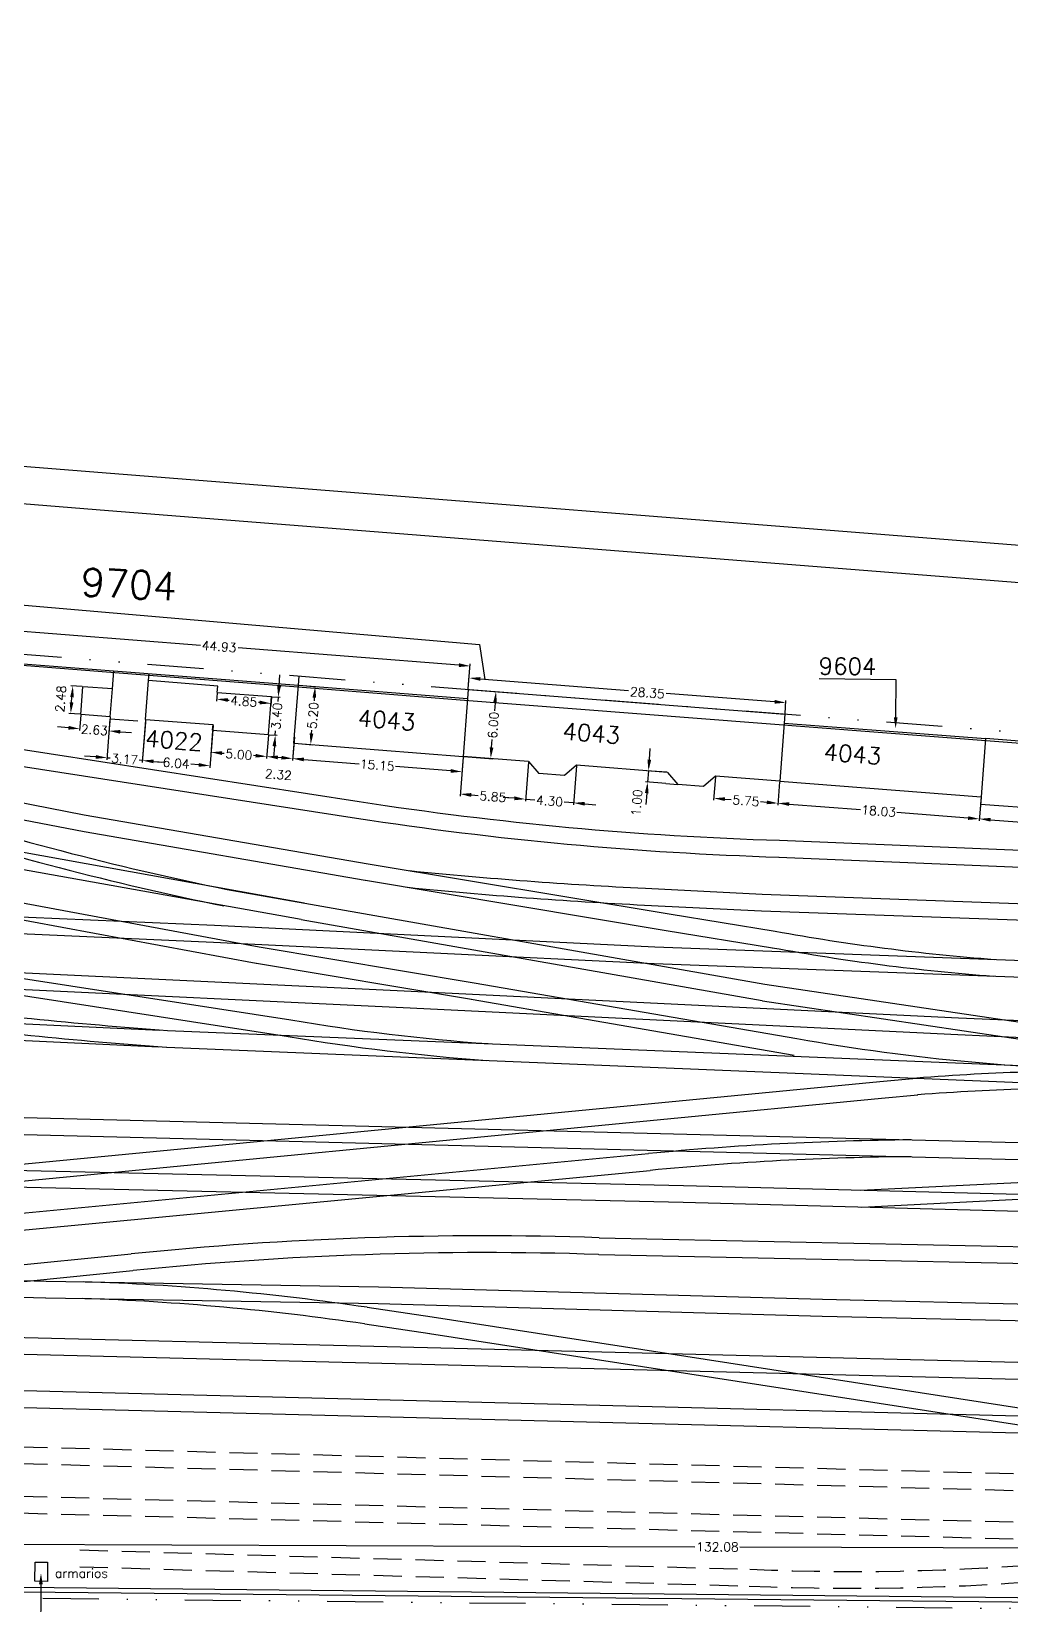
# Model space of a CAD drawing. Header units: metres. Extents: x -2640 to -492, y 2614 to 2999.
# Drawn here: x -1617.4 to -1530, y 2697.9 to 2838.4 of the extents above; entities that cross this region are included whole.
import ezdxf

# ---------------------------------------------------------------- set-up
doc = ezdxf.new("R2010")
doc.units = ezdxf.units.M
doc.header["$LTSCALE"] = 10
doc.header["$MEASUREMENT"] = 0
doc.linetypes.add('DIVIDE', pattern=[1.25, 0.5, -0.25, 0, -0.25, 0, -0.25])
doc.linetypes.add('HIDDEN', pattern=[0.375, 0.25, -0.125])
doc.layers.get('DEFPOINTS').update_dxf_attribs({"linetype": 'CONTINUOUS'})
for name, color, linetype in [('CALLES', 2, 'CONTINUOUS'), ('COTAS', 2, 'CONTINUOUS'), ('EDIFICIOS', 4, 'CONTINUOUS'), ('LINE_02', 2, 'CONTINUOUS'), ('PROYEC', 2, 'HIDDEN'), ('TEXT-02', 2, 'CONTINUOUS'), ('TEXT-03', 3, 'CONTINUOUS'), ('Titulo (Solo límites)', 102, 'DIVIDE'), ('TMR', 220, 'CONTINUOUS'), ('UEPFP', 111, 'CONTINUOUS'), ('VIAS', 1, 'CONTINUOUS')]:
    doc.layers.add(name, color=color, linetype=linetype)
doc.styles.add('ROMANS', font='romans.shx')
doc.dimstyles.new('CHICAS', dxfattribs={"dimtxt": 0.8, "dimasz": 1, "dimexe": 0.18, "dimexo": 0.0625, "dimgap": 0.09, "dimtad": 0, "dimzin": 0, "dimdsep": 46, "dimtxsty": 'ROMANS', "dimcen": 0.09, "dimclrd": 1, "dimclre": 1, "dimclrt": 7, "dimadec": 0, "dimazin": 0, "dimtfac": 1, "dimtmove": 2, "dimatfit": 3, "dimfxl": 0, "dimtolj": 1, "dimtzin": 0, "dimarcsym": 0})

# ---------------------------------------------------------------- blocks, each defined once
blk = doc.blocks.new('*D290')
at = {"layer": 'COTAS', "color": 1, "lineweight": -2}
for p, q in [((-1622.2, 2703.27), (-1622.2, 2703.16)), ((-1621.2, 2703.33), (-1558.18, 2703.09)), ((-1491.12, 2702.82), (-1554.15, 2703.07)), ((-1490.12, 2702.76), (-1490.13, 2702.64))]:
    blk.add_line(p, q, dxfattribs=at)
at = {"layer": 'COTAS', "color": 1}
for points in [[(-1621.2, 2703.5), (-1621.2, 2703.17), (-1622.2, 2703.34)], [(-1491.12, 2702.99), (-1491.13, 2702.66), (-1490.12, 2702.82)]]:
    blk.add_solid(points, dxfattribs=at)
at = {"layer": 'DEFPOINTS', "color": 0}
for p in [(-1622.2, 2703.34), (-1622.2, 2703.34), (-1490.12, 2702.82)]:
    blk.add_point(p, dxfattribs=at)
at = {"layer": 'COTAS', "color": 7, "insert": (-1556.16, 2703.08), "char_height": 0.8, "attachment_point": 5, "rotation": 359.7758, "style": 'ROMANS'}
blk.add_mtext('\\A1;132.08', dxfattribs=at)
blk = doc.blocks.new('*D375')
at = {"layer": 'COTAS', "color": 1, "lineweight": -2}
for p, q in [((-1532.68, 2769.33), (-1532.8, 2767.89)), ((-1518.7, 2768.24), (-1518.81, 2766.8)), ((-1531.78, 2767.99), (-1527.42, 2767.65)), ((-1519.79, 2767.06), (-1524.16, 2767.4))]:
    blk.add_line(p, q, dxfattribs=at)
at = {"layer": 'COTAS', "color": 1}
for points in [[(-1531.77, 2768.16), (-1531.8, 2767.83), (-1532.78, 2768.07)], [(-1519.78, 2767.23), (-1519.8, 2766.89), (-1518.79, 2766.98)]]:
    blk.add_solid(points, dxfattribs=at)
at = {"layer": 'DEFPOINTS', "color": 0}
for p in [(-1532.78, 2768.07), (-1532.68, 2769.39), (-1518.69, 2768.3)]:
    blk.add_point(p, dxfattribs=at)
at = {"layer": 'COTAS', "color": 7, "insert": (-1525.79, 2767.53), "char_height": 0.8, "attachment_point": 5, "rotation": 355.5539, "style": 'ROMANS'}
blk.add_mtext('\\A1;14.03', dxfattribs=at)
blk = doc.blocks.new('*D377')
at = {"layer": 'COTAS', "color": 1, "lineweight": -2}
for p, q in [((-1550.61, 2771.39), (-1550.77, 2769.29)), ((-1532.63, 2769.99), (-1532.8, 2767.89)), ((-1549.76, 2769.39), (-1543.4, 2768.9)), ((-1533.78, 2768.15), (-1540.14, 2768.64))]:
    blk.add_line(p, q, dxfattribs=at)
at = {"layer": 'COTAS', "color": 1}
for points in [[(-1549.75, 2769.56), (-1549.77, 2769.23), (-1550.76, 2769.47)], [(-1533.77, 2768.31), (-1533.79, 2767.98), (-1532.78, 2768.07)]]:
    blk.add_solid(points, dxfattribs=at)
at = {"layer": 'DEFPOINTS', "color": 0}
for p in [(-1550.6, 2771.45), (-1532.63, 2770.05), (-1532.78, 2768.07)]:
    blk.add_point(p, dxfattribs=at)
at = {"layer": 'COTAS', "color": 7, "insert": (-1541.77, 2768.77), "char_height": 0.8, "attachment_point": 5, "rotation": 355.5539, "style": 'ROMANS'}
blk.add_mtext('\\A1;18.03', dxfattribs=at)
blk = doc.blocks.new('*D378')
at = {"layer": 'COTAS', "color": 1, "lineweight": -2}
for p, q in [((-1556.34, 2771.83), (-1556.5, 2769.73)), ((-1550.61, 2771.39), (-1550.77, 2769.29)), ((-1555.49, 2769.84), (-1554.93, 2769.79)), ((-1551.75, 2769.55), (-1552.32, 2769.59))]:
    blk.add_line(p, q, dxfattribs=at)
at = {"layer": 'COTAS', "color": 1}
for points in [[(-1555.48, 2770), (-1555.51, 2769.67), (-1556.49, 2769.91)], [(-1551.74, 2769.71), (-1551.77, 2769.38), (-1550.76, 2769.47)]]:
    blk.add_solid(points, dxfattribs=at)
at = {"layer": 'DEFPOINTS', "color": 0}
for p in [(-1556.34, 2771.89), (-1550.6, 2771.45), (-1556.49, 2769.91)]:
    blk.add_point(p, dxfattribs=at)
at = {"layer": 'COTAS', "color": 7, "insert": (-1553.62, 2769.69), "char_height": 0.8, "attachment_point": 5, "rotation": 355.5539, "style": 'ROMANS'}
blk.add_mtext('\\A1;5.75', dxfattribs=at)
blk = doc.blocks.new('*D379')
at = {"layer": 'COTAS', "color": 1, "lineweight": -2}
for p, q in [((-1578.87, 2773.58), (-1579.14, 2770.11)), ((-1573.04, 2773.13), (-1573.31, 2769.65)), ((-1578.13, 2770.21), (-1577.52, 2770.16)), ((-1574.29, 2769.91), (-1574.91, 2769.96))]:
    blk.add_line(p, q, dxfattribs=at)
at = {"layer": 'COTAS', "color": 1}
for points in [[(-1578.12, 2770.38), (-1578.15, 2770.04), (-1579.13, 2770.29)], [(-1574.28, 2770.08), (-1574.31, 2769.74), (-1573.3, 2769.83)]]:
    blk.add_solid(points, dxfattribs=at)
at = {"layer": 'DEFPOINTS', "color": 0}
for p in [(-1578.87, 2773.65), (-1573.04, 2773.19), (-1579.13, 2770.29)]:
    blk.add_point(p, dxfattribs=at)
at = {"layer": 'COTAS', "color": 7, "insert": (-1576.21, 2770.06), "char_height": 0.8, "attachment_point": 5, "rotation": 355.5539, "style": 'ROMANS'}
blk.add_mtext('\\A1;5.85', dxfattribs=at)
blk = doc.blocks.new('*D380')
at = {"layer": 'COTAS', "color": 1, "lineweight": -2}
for p, q in [((-1562.24, 2773.36), (-1562.17, 2774.35)), ((-1560.69, 2772.23), (-1562.5, 2772.37)), ((-1562.32, 2772.36), (-1562.4, 2771.36)), ((-1560.76, 2771.23), (-1562.58, 2771.38)), ((-1562.48, 2770.36), (-1562.55, 2769.37))]:
    blk.add_line(p, q, dxfattribs=at)
at = {"layer": 'COTAS', "color": 1}
for points in [[(-1562.41, 2773.37), (-1562.08, 2773.34), (-1562.32, 2772.36)], [(-1562.64, 2770.38), (-1562.31, 2770.35), (-1562.4, 2771.36)]]:
    blk.add_solid(points, dxfattribs=at)
at = {"layer": 'DEFPOINTS', "color": 0}
for p in [(-1560.62, 2772.23), (-1562.4, 2771.36), (-1560.7, 2771.23)]:
    blk.add_point(p, dxfattribs=at)
at = {"layer": 'COTAS', "color": 7, "insert": (-1563.36, 2769.51), "char_height": 0.8, "attachment_point": 5, "rotation": 85.5539, "style": 'ROMANS'}
blk.add_mtext('\\A1;1.00', dxfattribs=at)
blk = doc.blocks.new('*D381')
at = {"layer": 'COTAS', "color": 1, "lineweight": -2}
for p, q in [((-1573.04, 2773.13), (-1573.31, 2769.65)), ((-1568.75, 2772.8), (-1569.02, 2769.32)), ((-1574.29, 2769.91), (-1575.29, 2769.99)), ((-1573.3, 2769.83), (-1572.46, 2769.77)), ((-1569.01, 2769.5), (-1569.85, 2769.56)), ((-1568.01, 2769.42), (-1567.02, 2769.34))]:
    blk.add_line(p, q, dxfattribs=at)
at = {"layer": 'COTAS', "color": 1}
for points in [[(-1574.28, 2770.08), (-1574.31, 2769.74), (-1573.3, 2769.83)], [(-1568, 2769.59), (-1568.03, 2769.26), (-1569.01, 2769.5)]]:
    blk.add_solid(points, dxfattribs=at)
at = {"layer": 'DEFPOINTS', "color": 0}
for p in [(-1573.04, 2773.19), (-1568.75, 2772.86), (-1569.01, 2769.5)]:
    blk.add_point(p, dxfattribs=at)
at = {"layer": 'COTAS', "color": 7, "insert": (-1571.15, 2769.67), "char_height": 0.8, "attachment_point": 5, "rotation": 355.5539, "style": 'ROMANS'}
blk.add_mtext('\\A1;4.30', dxfattribs=at)
blk = doc.blocks.new('*D382')
at = {"layer": 'COTAS', "color": 1, "lineweight": -2}
for p, q in [((-1578.4, 2779.69), (-1578.31, 2780.83)), ((-1577.33, 2780.57), (-1564.1, 2779.54)), ((-1551.06, 2778.53), (-1560.73, 2779.28)), ((-1550.13, 2777.49), (-1550.05, 2778.63))]:
    blk.add_line(p, q, dxfattribs=at)
at = {"layer": 'COTAS', "color": 1}
for points in [[(-1577.31, 2780.73), (-1577.34, 2780.4), (-1578.32, 2780.65)], [(-1551.04, 2778.69), (-1551.07, 2778.36), (-1550.06, 2778.45)]]:
    blk.add_solid(points, dxfattribs=at)
at = {"layer": 'DEFPOINTS', "color": 0}
for p in [(-1578.32, 2780.65), (-1578.4, 2779.63), (-1550.14, 2777.43)]:
    blk.add_point(p, dxfattribs=at)
at = {"layer": 'COTAS', "color": 7, "insert": (-1562.42, 2779.33), "char_height": 0.8, "attachment_point": 5, "rotation": 355.5539, "style": 'ROMANS'}
blk.add_mtext('\\A1;28.35', dxfattribs=at)
blk = doc.blocks.new('*D383')
at = {"layer": 'COTAS', "color": 1, "lineweight": -2}
for p, q in [((-1578.34, 2779.62), (-1575.76, 2779.42)), ((-1576.01, 2778.44), (-1576.07, 2777.73)), ((-1576.32, 2774.45), (-1576.27, 2775.16)), ((-1578.81, 2773.64), (-1576.22, 2773.44))]:
    blk.add_line(p, q, dxfattribs=at)
at = {"layer": 'COTAS', "color": 1}
for points in [[(-1576.18, 2778.45), (-1575.85, 2778.43), (-1575.93, 2779.44)], [(-1576.49, 2774.46), (-1576.16, 2774.44), (-1576.4, 2773.45)]]:
    blk.add_solid(points, dxfattribs=at)
at = {"layer": 'DEFPOINTS', "color": 0}
for p in [(-1578.4, 2779.63), (-1578.87, 2773.65), (-1576.4, 2773.45)]:
    blk.add_point(p, dxfattribs=at)
at = {"layer": 'COTAS', "color": 7, "insert": (-1576.17, 2776.44), "char_height": 0.8, "attachment_point": 5, "rotation": 85.5539, "style": 'ROMANS'}
blk.add_mtext('\\A1;6.00', dxfattribs=at)
blk = doc.blocks.new('*D384')
at = {"layer": 'COTAS', "color": 1, "lineweight": -2}
for p, q in [((-1593.98, 2774.76), (-1594.09, 2773.28)), ((-1593.08, 2773.38), (-1588.15, 2772.99)), ((-1579.97, 2772.36), (-1584.9, 2772.74)), ((-1578.87, 2773.58), (-1578.99, 2772.1))]:
    blk.add_line(p, q, dxfattribs=at)
at = {"layer": 'COTAS', "color": 1}
for points in [[(-1593.07, 2773.54), (-1593.09, 2773.21), (-1594.08, 2773.46)], [(-1579.96, 2772.52), (-1579.98, 2772.19), (-1578.97, 2772.28)]]:
    blk.add_solid(points, dxfattribs=at)
at = {"layer": 'DEFPOINTS', "color": 0}
for p in [(-1593.97, 2774.82), (-1578.87, 2773.65), (-1578.97, 2772.28)]:
    blk.add_point(p, dxfattribs=at)
at = {"layer": 'COTAS', "color": 7, "insert": (-1586.53, 2772.87), "char_height": 0.8, "attachment_point": 5, "rotation": 355.5539, "style": 'ROMANS'}
blk.add_mtext('\\A1;15.15', dxfattribs=at)
blk = doc.blocks.new('*D385')
at = {"layer": 'COTAS', "color": 1, "lineweight": -2}
for p, q in [((-1593.51, 2780), (-1591.89, 2779.87)), ((-1592.15, 2778.89), (-1592.17, 2778.6)), ((-1592.4, 2775.7), (-1592.37, 2775.99)), ((-1593.91, 2774.82), (-1592.29, 2774.69))]:
    blk.add_line(p, q, dxfattribs=at)
at = {"layer": 'COTAS', "color": 1}
for points in [[(-1592.31, 2778.9), (-1591.98, 2778.88), (-1592.07, 2779.89)], [(-1592.56, 2775.71), (-1592.23, 2775.69), (-1592.47, 2774.7)]]:
    blk.add_solid(points, dxfattribs=at)
at = {"layer": 'DEFPOINTS', "color": 0}
for p in [(-1593.57, 2780), (-1593.97, 2774.82), (-1592.47, 2774.7)]:
    blk.add_point(p, dxfattribs=at)
at = {"layer": 'COTAS', "color": 7, "insert": (-1592.27, 2777.3), "char_height": 0.8, "attachment_point": 5, "rotation": 85.5539, "style": 'ROMANS'}
blk.add_mtext('\\A1;5.20', dxfattribs=at)
blk = doc.blocks.new('*D386')
at = {"layer": 'COTAS', "color": 1, "lineweight": -2}
for p, q in [((-1595.29, 2779.94), (-1595.21, 2780.93)), ((-1595.91, 2778.98), (-1595.19, 2778.93)), ((-1595.37, 2778.94), (-1595.4, 2778.55)), ((-1596.18, 2775.59), (-1595.45, 2775.54)), ((-1595.63, 2775.55), (-1595.6, 2775.94)), ((-1595.71, 2774.55), (-1595.79, 2773.56))]:
    blk.add_line(p, q, dxfattribs=at)
at = {"layer": 'COTAS', "color": 1}
for points in [[(-1595.46, 2779.95), (-1595.12, 2779.92), (-1595.37, 2778.94)], [(-1595.88, 2774.57), (-1595.54, 2774.54), (-1595.63, 2775.55)]]:
    blk.add_solid(points, dxfattribs=at)
at = {"layer": 'DEFPOINTS', "color": 0}
for p in [(-1595.98, 2778.99), (-1596.24, 2775.6), (-1595.63, 2775.55)]:
    blk.add_point(p, dxfattribs=at)
at = {"layer": 'COTAS', "color": 7, "insert": (-1595.5, 2777.25), "char_height": 0.8, "attachment_point": 5, "rotation": 85.5539, "style": 'ROMANS'}
blk.add_mtext('\\A1;3.40', dxfattribs=at)
blk = doc.blocks.new('*D387')
at = {"layer": 'COTAS', "color": 1, "lineweight": -2}
for p, q in [((-1600.82, 2779.3), (-1600.87, 2778.58)), ((-1599.86, 2778.68), (-1599.75, 2778.67)), ((-1597.02, 2778.46), (-1597.14, 2778.47)), ((-1595.98, 2778.93), (-1596.04, 2778.2))]:
    blk.add_line(p, q, dxfattribs=at)
at = {"layer": 'COTAS', "color": 1}
for points in [[(-1599.85, 2778.85), (-1599.87, 2778.52), (-1600.86, 2778.76)], [(-1597.01, 2778.63), (-1597.03, 2778.3), (-1596.02, 2778.38)]]:
    blk.add_solid(points, dxfattribs=at)
at = {"layer": 'DEFPOINTS', "color": 0}
for p in [(-1600.81, 2779.36), (-1596.02, 2778.38), (-1595.98, 2778.99)]:
    blk.add_point(p, dxfattribs=at)
at = {"layer": 'COTAS', "color": 7, "insert": (-1598.44, 2778.57), "char_height": 0.8, "attachment_point": 5, "rotation": 355.5539, "style": 'ROMANS'}
blk.add_mtext('\\A1;4.85', dxfattribs=at)
blk = doc.blocks.new('*D388')
at = {"layer": 'COTAS', "color": 1, "lineweight": -2}
for p, q in [((-1612.86, 2779.88), (-1613.88, 2779.96)), ((-1613.81, 2778.47), (-1613.78, 2778.95)), ((-1613.05, 2777.41), (-1614.07, 2777.49))]:
    blk.add_line(p, q, dxfattribs=at)
at = {"layer": 'COTAS', "color": 1}
for points in [[(-1613.94, 2778.96), (-1613.61, 2778.93), (-1613.7, 2779.94)], [(-1613.98, 2778.48), (-1613.65, 2778.46), (-1613.89, 2777.47)]]:
    blk.add_solid(points, dxfattribs=at)
at = {"layer": 'DEFPOINTS', "color": 0}
for p in [(-1613.7, 2779.94), (-1612.8, 2779.87), (-1612.99, 2777.4)]:
    blk.add_point(p, dxfattribs=at)
at = {"layer": 'COTAS', "color": 7, "insert": (-1614.79, 2778.79), "char_height": 0.8, "attachment_point": 5, "rotation": 85.5539, "style": 'ROMANS'}
blk.add_mtext('\\A1;2.48', dxfattribs=at)
blk = doc.blocks.new('*D389')
at = {"layer": 'COTAS', "color": 1, "lineweight": -2}
for p, q in [((-1612.99, 2777.34), (-1613.1, 2775.95)), ((-1610.37, 2777.14), (-1610.48, 2775.74)), ((-1614.09, 2776.2), (-1615.08, 2776.28)), ((-1613.09, 2776.12), (-1613.08, 2776.12)), ((-1610.47, 2775.92), (-1610.47, 2775.92)), ((-1609.47, 2775.84), (-1608.47, 2775.77))]:
    blk.add_line(p, q, dxfattribs=at)
at = {"layer": 'COTAS', "color": 1}
for points in [[(-1614.07, 2776.37), (-1614.1, 2776.04), (-1613.09, 2776.12)], [(-1609.46, 2776.01), (-1609.48, 2775.68), (-1610.47, 2775.92)]]:
    blk.add_solid(points, dxfattribs=at)
at = {"layer": 'DEFPOINTS', "color": 0}
for p in [(-1612.99, 2777.4), (-1610.37, 2777.2), (-1610.47, 2775.92)]:
    blk.add_point(p, dxfattribs=at)
at = {"layer": 'COTAS', "color": 7, "insert": (-1611.78, 2776.02), "char_height": 0.8, "attachment_point": 5, "rotation": 355.5539, "style": 'ROMANS'}
blk.add_mtext('\\A1;2.63', dxfattribs=at)
blk = doc.blocks.new('*D390')
at = {"layer": 'COTAS', "color": 1, "lineweight": -2}
for p, q in [((-1610.39, 2776.96), (-1610.67, 2773.35)), ((-1607.23, 2776.71), (-1607.51, 2773.1)), ((-1611.65, 2773.61), (-1612.65, 2773.68)), ((-1610.65, 2773.53), (-1610.38, 2773.51)), ((-1607.49, 2773.28), (-1607.77, 2773.3)), ((-1606.5, 2773.21), (-1605.5, 2773.13))]:
    blk.add_line(p, q, dxfattribs=at)
at = {"layer": 'COTAS', "color": 1}
for points in [[(-1611.64, 2773.77), (-1611.66, 2773.44), (-1610.65, 2773.53)], [(-1606.48, 2773.37), (-1606.51, 2773.04), (-1607.49, 2773.28)]]:
    blk.add_solid(points, dxfattribs=at)
at = {"layer": 'DEFPOINTS', "color": 0}
for p in [(-1610.38, 2777.02), (-1607.22, 2776.77), (-1610.65, 2773.53)]:
    blk.add_point(p, dxfattribs=at)
at = {"layer": 'COTAS', "color": 7, "insert": (-1609.07, 2773.41), "char_height": 0.8, "attachment_point": 5, "rotation": 355.5539, "style": 'ROMANS'}
blk.add_mtext('\\A1;3.17', dxfattribs=at)
blk = doc.blocks.new('*D391')
at = {"layer": 'COTAS', "color": 1, "lineweight": -2}
for p, q in [((-1607.21, 2776.89), (-1607.51, 2773.1)), ((-1601.19, 2776.42), (-1601.48, 2772.64)), ((-1606.5, 2773.21), (-1605.79, 2773.15)), ((-1602.47, 2772.89), (-1603.18, 2772.95))]:
    blk.add_line(p, q, dxfattribs=at)
at = {"layer": 'COTAS', "color": 1}
for points in [[(-1606.48, 2773.37), (-1606.51, 2773.04), (-1607.49, 2773.28)], [(-1602.45, 2773.06), (-1602.48, 2772.73), (-1601.47, 2772.81)]]:
    blk.add_solid(points, dxfattribs=at)
at = {"layer": 'DEFPOINTS', "color": 0}
for p in [(-1607.21, 2776.95), (-1601.19, 2776.48), (-1607.49, 2773.28)]:
    blk.add_point(p, dxfattribs=at)
at = {"layer": 'COTAS', "color": 7, "insert": (-1604.48, 2773.05), "char_height": 0.8, "attachment_point": 5, "rotation": 355.5539, "style": 'ROMANS'}
blk.add_mtext('\\A1;6.04', dxfattribs=at)
blk = doc.blocks.new('*D392')
at = {"layer": 'COTAS', "color": 1, "lineweight": -2}
for p, q in [((-1601.23, 2775.92), (-1601.39, 2773.84)), ((-1596.24, 2775.54), (-1596.41, 2773.46)), ((-1600.38, 2773.95), (-1600.19, 2773.93)), ((-1597.39, 2773.71), (-1597.58, 2773.73))]:
    blk.add_line(p, q, dxfattribs=at)
at = {"layer": 'COTAS', "color": 1}
for points in [[(-1600.37, 2774.11), (-1600.39, 2773.78), (-1601.38, 2774.02)], [(-1597.38, 2773.88), (-1597.4, 2773.55), (-1596.39, 2773.64)]]:
    blk.add_solid(points, dxfattribs=at)
at = {"layer": 'DEFPOINTS', "color": 0}
for p in [(-1601.22, 2775.99), (-1596.24, 2775.6), (-1596.39, 2773.64)]:
    blk.add_point(p, dxfattribs=at)
at = {"layer": 'COTAS', "color": 7, "insert": (-1598.88, 2773.83), "char_height": 0.8, "attachment_point": 5, "rotation": 355.5539, "style": 'ROMANS'}
blk.add_mtext('\\A1;5.00', dxfattribs=at)
blk = doc.blocks.new('*D393')
at = {"layer": 'COTAS', "color": 1, "lineweight": -2}
for p, q in [((-1596.24, 2775.54), (-1596.41, 2773.46)), ((-1593.93, 2775.36), (-1594.09, 2773.28)), ((-1595.08, 2773.53), (-1595.39, 2773.56))]:
    blk.add_line(p, q, dxfattribs=at)
at = {"layer": 'COTAS', "color": 1}
for points in [[(-1595.38, 2773.72), (-1595.41, 2773.39), (-1596.39, 2773.64)], [(-1595.06, 2773.7), (-1595.09, 2773.37), (-1594.08, 2773.46)]]:
    blk.add_solid(points, dxfattribs=at)
at = {"layer": 'DEFPOINTS', "color": 0}
for p in [(-1596.24, 2775.6), (-1593.93, 2775.42), (-1596.39, 2773.64)]:
    blk.add_point(p, dxfattribs=at)
at = {"layer": 'COTAS', "color": 7, "insert": (-1595.35, 2772.03), "char_height": 0.8, "attachment_point": 5, "rotation": 355.5539, "style": 'ROMANS'}
blk.add_mtext('\\A1;2.32', dxfattribs=at)
blk = doc.blocks.new('*D394')
at = {"layer": 'COTAS', "color": 1, "lineweight": -2}
for p, q in [((-1623.19, 2783.17), (-1623.02, 2785.38)), ((-1622.04, 2785.12), (-1602.32, 2783.59)), ((-1579.24, 2781.8), (-1598.95, 2783.33)), ((-1578.4, 2779.69), (-1578.23, 2781.9))]:
    blk.add_line(p, q, dxfattribs=at)
at = {"layer": 'COTAS', "color": 1}
for points in [[(-1622.03, 2785.29), (-1622.05, 2784.96), (-1623.04, 2785.2)], [(-1579.22, 2781.96), (-1579.25, 2781.63), (-1578.24, 2781.72)]]:
    blk.add_solid(points, dxfattribs=at)
at = {"layer": 'DEFPOINTS', "color": 0}
for p in [(-1623.04, 2785.2), (-1623.2, 2783.11), (-1578.4, 2779.63)]:
    blk.add_point(p, dxfattribs=at)
at = {"layer": 'COTAS', "color": 7, "insert": (-1600.64, 2783.46), "char_height": 0.8, "attachment_point": 5, "rotation": 355.5539, "style": 'ROMANS'}
blk.add_mtext('\\A1;44.93', dxfattribs=at)

msp = doc.modelspace()

# ---------------------------------------------------------------- linework, layer by layer
at = {"layer": 'CALLES'}
for p, q in [((-1626.58, 2800.229), (-1610.333, 2798.931)), ((-1610.333, 2798.931), (-1227.623, 2768.65)), ((-1626.164, 2796.862), (-1610.507, 2795.611)), ((-1610.507, 2795.611), (-1228.044, 2765.349)), ((-1623.26, 2782.313), (-1593.57, 2780.004))]:
    msp.add_line(p, q, dxfattribs=at)
at = {"layer": 'COTAS', "color": 1}
for p, q in [((-1540.215, 2780.498), (-1547.081, 2780.57)), ((-1540.251, 2777.142), (-1540.215, 2780.498)), ((-1560.763, 2771.235), (-1559.704, 2771.152))]:
    msp.add_line(p, q, dxfattribs=at)
msp.add_solid([(-1540.084, 2777.141), (-1540.417, 2777.144), (-1540.261, 2776.142)], dxfattribs=at)
at = {"layer": 'EDIFICIOS'}
for p, q in [((-1612.99, 2777.402), (-1612.798, 2779.874)), ((-1610.175, 2779.671), (-1612.798, 2779.874)), ((-1610.368, 2777.198), (-1610.175, 2779.671)), ((-1607.207, 2776.952), (-1606.938, 2780.412)), ((-1600.767, 2779.932), (-1606.938, 2780.412)), ((-1600.811, 2779.364), (-1600.767, 2779.932)), ((-1600.811, 2779.364), (-1595.976, 2778.988)), ((-1593.973, 2774.82), (-1593.57, 2780.004)), ((-1593.57, 2780.004), (-1578.465, 2778.83)), ((-1578.403, 2779.627), (-1578.465, 2778.83)), ((-1578.403, 2779.627), (-1550.138, 2777.43)), ((-1596.239, 2775.598), (-1595.976, 2778.988)), ((-1578.465, 2778.83), (-1578.868, 2773.645)), ((-1610.368, 2777.198), (-1612.99, 2777.402)), ((-1607.207, 2776.952), (-1601.185, 2776.484)), ((-1601.224, 2775.986), (-1601.185, 2776.484)), ((-1550.138, 2777.43), (-1550.604, 2771.448)), ((-1550.2, 2776.632), (-1532.225, 2775.234)), ((-1601.224, 2775.986), (-1596.239, 2775.598)), ((-1532.225, 2775.234), (-1532.628, 2770.05)), ((-1518.235, 2774.177), (-1532.225, 2775.234)), ((-1593.973, 2774.82), (-1578.868, 2773.645)), ((-1573.036, 2773.192), (-1578.868, 2773.645)), ((-1573.036, 2773.192), (-1572.116, 2772.117)), ((-1568.749, 2772.859), (-1569.823, 2771.939)), ((-1560.623, 2772.227), (-1568.749, 2772.859)), ((-1560.623, 2772.227), (-1559.704, 2771.152)), ((-1569.823, 2771.939), (-1572.116, 2772.117)), ((-1557.411, 2770.974), (-1559.704, 2771.152)), ((-1556.336, 2771.893), (-1557.411, 2770.974)), ((-1550.604, 2771.448), (-1556.336, 2771.893)), ((-1550.604, 2771.448), (-1532.628, 2770.05)), ((-1532.628, 2770.05), (-1532.679, 2769.392)), ((-1532.679, 2769.392), (-1518.689, 2768.334))]:
    msp.add_line(p, q, dxfattribs=at)
at = {"layer": 'EDIFICIOS', "color": 2}
msp.add_line((-1618.211, 2699.08), (-1490.179, 2697.754), dxfattribs=at)
at = {"layer": 'EDIFICIOS'}
msp.add_lwpolyline([(-1617.069, 2701.728), (-1615.954, 2701.717), (-1615.97, 2700.002), (-1617.086, 2700.013)], close=True, dxfattribs=at)
at = {"layer": 'LINE_02', "color": 1}
for p, q in [((-1630.174, 2788.196), (-1577.408, 2783.628)), ((-1577.408, 2783.628), (-1576.926, 2780.503))]:
    msp.add_line(p, q, dxfattribs=at)
at = {"layer": 'PROYEC'}
for p, q in [((-1610.175, 2779.671), (-1610.05, 2781.286)), ((-1606.938, 2780.412), (-1606.889, 2781.04)), ((-1610.368, 2777.198), (-1610.382, 2777.019)), ((-1610.382, 2777.019), (-1607.221, 2776.773)), ((-1607.207, 2776.952), (-1607.221, 2776.773))]:
    msp.add_line(p, q, dxfattribs=at)
at = {"layer": 'TEXT-03', "color": 1}
msp.add_line((-1616.554, 2699.738), (-1616.618, 2693.099), dxfattribs=at)
msp.add_solid([(-1616.721, 2699.74), (-1616.388, 2699.737), (-1616.545, 2700.738)], dxfattribs=at)
at = {"layer": 'Titulo (Solo límites)'}
for p, q in [((-1682.989, 2787.902), (-1579.059, 2779.678)), ((-1579.059, 2779.678), (-1520.595, 2775.133)), ((-1395.504, 2696.173), (-1872.069, 2701.109))]:
    msp.add_line(p, q, dxfattribs=at)
at = {"layer": 'TMR'}
msp.add_lwpolyline([(-1520.667, 2774.135), (-1579.137, 2778.681), (-1593.584, 2779.825), (-1609.565, 2781.089), (-1631.405, 2782.817), (-1683.565, 2786.944), (-1710.095, 2828.578), (-1729.399, 2838.37)], dxfattribs=at)
msp.add_lwpolyline([(-2132.086, 2704.804), (-2090.082, 2704.723), (-2078.439, 2704.602), (-1897.447, 2702.372), (-1872.058, 2702.109), (-1647.461, 2699.783, 0.5831844), (-1644.148, 2705.907), (-1622.137, 2705.704), (-1622.16, 2703.331, 0.41183), (-1618.215, 2699.48), (-1394.675, 2697.165), (-1394.494, 2696.212), (-1354.311, 2695.796), (-1354.263, 2695.566), (-1342.074, 2695.669), (-1296.837, 2695.201), (-1288.166, 2695.111), (-1270.845, 2694.541), (-1237.168, 2694.193), (-1237.025, 2694.871), (-1193.88, 2693.742)], format="xyb", dxfattribs=at)
at = {"layer": 'UEPFP'}
msp.add_line((-1593.57, 2780.004), (-1593.505, 2780.821), dxfattribs=at)
at = {"layer": 'VIAS'}
for p, q in [((-1593.049, 2760.559), (-1677.135, 2775.654)), ((-1629.59, 2776.046), (-1588.142, 2769.622)), ((-1593.332, 2759.086), (-1677.419, 2774.181)), ((-1629.82, 2774.564), (-1588.372, 2768.139)), ((-1629.417, 2771.701), (-1612.698, 2768.448)), ((-1629.424, 2770.177), (-1612.698, 2766.948)), ((-1612.698, 2768.448), (-1587.335, 2764.069)), ((-1612.698, 2766.948), (-1587.6, 2762.593)), ((-1550.611, 2766.16), (-1359.117, 2758.253)), ((-1587.335, 2764.069), (-1560.484, 2759.596)), ((-1550.673, 2764.662), (-1359.179, 2756.755)), ((-1629.368, 2762.657), (-1597.07, 2756.66)), ((-1587.581, 2762.589), (-1560.73, 2758.116)), ((-1635.516, 2762.298), (-1597.324, 2755.182)), ((-1599.929, 2761.769), (-1551.926, 2753.324)), ((-1562.598, 2761.878), (-1552.165, 2761.361)), ((-1552.165, 2761.361), (-1346.839, 2753.682)), ((-1629.476, 2759.815), (-1601.068, 2758.575)), ((-1562.672, 2760.38), (-1552.24, 2759.863)), ((-1560.484, 2759.596), (-1551.007, 2758.049)), ((-1552.225, 2759.863), (-1346.928, 2752.527)), ((-1629.483, 2758.314), (-1601.133, 2757.076)), ((-1601.068, 2758.575), (-1561.752, 2756.648)), ((-1593.332, 2759.086), (-1552.185, 2751.847)), ((-1601.141, 2757.076), (-1561.825, 2755.15)), ((-1560.725, 2758.115), (-1551.248, 2756.569)), ((-1629.496, 2755.576), (-1594.235, 2750.131)), ((-1597.07, 2756.66), (-1577.88, 2753.447)), ((-1561.752, 2756.648), (-1527.247, 2755.375)), ((-1629.504, 2754.059), (-1594.464, 2748.648)), ((-1629.5, 2754.882), (-1584.138, 2752.72)), ((-1597.318, 2755.181), (-1578.128, 2751.967)), ((-1561.807, 2755.149), (-1527.302, 2753.876)), ((-1629.507, 2753.381), (-1584.21, 2751.222)), ((-1584.138, 2752.72), (-1534.644, 2750.318)), ((-1577.88, 2753.447), (-1549.069, 2748.462)), ((-1551.926, 2753.324), (-1273.036, 2711.553)), ((-1584.211, 2751.222), (-1534.717, 2748.82)), ((-1584.211, 2751.222), (-1534.717, 2748.82)), ((-1578.136, 2751.969), (-1549.325, 2746.984)), ((-1552.148, 2751.841), (-1273.258, 2710.07)), ((-1629.522, 2750.338), (-1605.966, 2749.224)), ((-1534.644, 2750.318), (-1511.615, 2749.311)), ((-1629.53, 2748.837), (-1606.037, 2747.726)), ((-1605.245, 2749.189), (-1517.742, 2745.583)), ((-1534.71, 2748.819), (-1511.68, 2747.812)), ((-1605.307, 2747.691), (-1517.804, 2744.084)), ((-1629.592, 2736.155), (-1541.653, 2744.642)), ((-1541.653, 2744.642), (-1538.406, 2744.931)), ((-1629.6, 2734.647), (-1541.509, 2743.149)), ((-1541.52, 2743.148), (-1538.273, 2743.437)), ((-1629.565, 2741.69), (-1511.499, 2738.73)), ((-1629.572, 2740.19), (-1511.536, 2737.231)), ((-1629.614, 2731.786), (-1562.311, 2738.189)), ((-1629.621, 2730.278), (-1562.169, 2736.696)), ((-1629.588, 2736.964), (-1559.179, 2735.357)), ((-1543.351, 2734.921), (-1523.581, 2735.904)), ((-1629.596, 2735.464), (-1559.213, 2733.857)), ((-1559.179, 2735.357), (-1406.196, 2731.269)), ((-1543.277, 2733.423), (-1523.507, 2734.405)), ((-1559.219, 2733.857), (-1406.236, 2729.77)), ((-1566.717, 2730.684), (-1277.408, 2724.555)), ((-1629.637, 2727.147), (-1608.482, 2729.233)), ((-1566.749, 2729.184), (-1277.44, 2723.055)), ((-1629.644, 2725.639), (-1608.335, 2727.74)), ((-1629.637, 2727.179), (-1616.088, 2726.811)), ((-1616.088, 2726.811), (-1586.418, 2726.3)), ((-1586.418, 2726.3), (-1546.773, 2725.187)), ((-1629.644, 2725.679), (-1616.129, 2725.311)), ((-1616.114, 2725.311), (-1586.444, 2724.8)), ((-1587.434, 2724.468), (-1581.631, 2723.621)), ((-1586.46, 2724.801), (-1546.815, 2723.688)), ((-1546.773, 2725.187), (-1322.415, 2719.905)), ((-1581.631, 2723.621), (-1463.187, 2705.275)), ((-1546.808, 2723.687), (-1322.45, 2718.405)), ((-1629.662, 2722.072), (-1349.38, 2715.07)), ((-1587.65, 2722.983), (-1581.847, 2722.137)), ((-1581.86, 2722.139), (-1463.416, 2703.792)), ((-1629.669, 2720.571), (-1349.417, 2713.57)), ((-1629.685, 2717.325), (-1391.36, 2711.253)), ((-1629.693, 2715.824), (-1391.398, 2709.754))]:
    msp.add_line(p, q, dxfattribs=at)
at = {"layer": 'VIAS', "color": 20, "linetype": 'HIDDEN'}
for p, q in [((-1629.71, 2712.327), (-1414.636, 2706.513)), ((-1629.717, 2710.826), (-1414.676, 2705.014)), ((-1629.732, 2707.901), (-1488.322, 2704.228)), ((-1629.739, 2706.401), (-1488.361, 2702.729)), ((-1613.09, 2702.805), (-1553.268, 2701.084)), ((-1613.067, 2701.304), (-1553.311, 2699.585))]:
    msp.add_line(p, q, dxfattribs=at)
at = {"layer": 'VIAS'}
for centre, radius, start, end in [((-1541.784, 3044.39), 288.54, 252.31698, 258.37436), ((-1541.087, 3074.641), 308.628, 261.23023, 268.23166), ((-1541.087, 3074.641), 310.128, 261.23023, 268.23166), ((-1541.784, 3044.39), 290.04, 252.40982, 258.37436), ((-1542.076, 3177.148), 415.777, 264.26126, 267.17095), ((-1542.076, 3177.148), 417.277, 264.26126, 267.17095), ((-1517.091, 2944.24), 189.254, 259.67647, 265.65451), ((-1517.091, 2944.24), 190.754, 259.67647, 265.65451), ((-1573.521, 3187.258), 439.216, 262.67546, 265.8579), ((-1573.521, 3187.258), 440.716, 262.69954, 265.8579), ((-1563.693, 2929.523), 181.974, 260.33786, 265.92135), ((-1563.693, 2929.523), 183.474, 260.33786, 265.92135), ((-1563.693, 2929.523), 183.474, 260.33786, 265.92135), ((-1516.116, 2935.164), 189.588, 259.99051, 269.50874), ((-1520.863, 2516.719), 228.885, 89.21873, 94.39585), ((-1520.863, 2516.719), 227.385, 89.21873, 94.39585), ((-1536.515, 2470.068), 269.359, 90.50211, 95.49562), ((-1536.515, 2470.068), 267.859, 90.50211, 95.49562), ((-1576.903, 2422.015), 308.837, 88.11007, 95.86891), ((-1576.903, 2422.015), 307.337, 88.11007, 95.86891), ((-1620.272, 2502.043), 224.836, 81.60154, 88.09024), ((-1620.272, 2502.043), 223.336, 81.60154, 88.09024)]:
    msp.add_arc(centre, radius, start, end, dxfattribs=at)
at = {"layer": 'VIAS', "color": 20, "linetype": 'HIDDEN'}
for radius in [215.636, 217.136]:
    msp.add_arc((-1544.016, 2916.522), radius, 267.54094, 275.69452, dxfattribs=at)

# ---------------------------------------------------------------- texts
at = {"layer": 'COTAS', "style": 'ROMANS'}
msp.add_text('armarios', height=0.8, dxfattribs=at).set_placement((-1615.302, 2700.332))
at = {"layer": 'TEXT-02', "color": 4, "style": 'ROMANS'}
msp.add_text('9704', height=2.5, rotation=357.24408, dxfattribs=at).set_placement((-1613.033, 2787.975))
at = {"layer": 'TEXT-03', "color": 4, "style": 'ROMANS'}
for s, rotation, p in [('9604', 359.6008, (-1547.126, 2780.966)), ('4043', 355.42223, (-1588.312, 2776.353)), ('4043', 355.42223, (-1570.034, 2775.176)), ('4022', 355.42223, (-1607.293, 2774.539)), ('4043', 355.42223, (-1546.722, 2773.323))]:
    msp.add_text(s, height=1.5, rotation=rotation, dxfattribs=at).set_placement(p)

# ---------------------------------------------------------------- dimensions: what is measured, and where the dimension line sits
at = {"layer": 'COTAS'}
for p1, p2, distance, picture, middle in [((-1578.403, 2779.627), (-1623.198, 2783.11), -2.098, '*D394', (-1600.638, 2783.46)), ((-1595.976, 2778.988), (-1596.239, 2775.598), 0.61, '*D386', (-1595.5, 2777.246)), ((-1612.99, 2777.402), (-1612.798, 2779.874), 0.904, '*D388', (-1614.792, 2778.786)), ((-1600.811, 2779.364), (-1595.976, 2778.988), -0.605, '*D387', (-1598.44, 2778.572)), ((-1593.57, 2780.004), (-1593.973, 2774.82), 1.503, '*D385', (-1592.272, 2777.296)), ((-1578.403, 2779.627), (-1578.868, 2773.645), 2.476, '*D383', (-1576.167, 2776.444)), ((-1612.99, 2777.402), (-1610.368, 2777.198), -1.281, '*D389', (-1611.778, 2776.023)), ((-1607.221, 2776.773), (-1610.382, 2777.019), 3.5, '*D390', (-1609.073, 2773.406)), ((-1601.185, 2776.484), (-1607.207, 2776.952), 3.68, '*D391', (-1604.482, 2773.049)), ((-1601.224, 2775.986), (-1596.239, 2775.598), -1.969, '*D392', (-1598.884, 2773.829)), ((-1593.926, 2775.418), (-1596.239, 2775.598), 1.969, '*D393', (-1595.353, 2772.035)), ((-1593.973, 2774.82), (-1578.868, 2773.645), -1.369, '*D384', (-1586.527, 2772.868)), ((-1573.036, 2773.192), (-1578.868, 2773.645), 3.369, '*D379', (-1576.213, 2770.06)), ((-1573.036, 2773.192), (-1568.749, 2772.859), -3.369, '*D381', (-1571.154, 2769.666)), ((-1550.604, 2771.448), (-1556.336, 2771.893), 1.985, '*D378', (-1553.624, 2769.692)), ((-1550.604, 2771.448), (-1532.628, 2770.05), -1.985, '*D377', (-1541.77, 2768.77)), ((-1518.691, 2768.304), (-1532.679, 2769.392), 1.325, '*D375', (-1525.788, 2767.527)), ((-1490.124, 2702.82), (-1622.202, 2703.337), 0, '*D290', (-1556.163, 2703.078))]:
    dim = msp.add_aligned_dim(p1=p1, p2=p2, distance=distance, dimstyle='CHICAS', dxfattribs=at)
    dim.commit()
    dim.dimension.update_dxf_attribs({"geometry": picture, "text_midpoint": middle})
for base, p1, p2, angle, picture, middle in [((-1578.324, 2780.646), (-1550.138, 2777.43), (-1578.403, 2779.627), 175.55392, '*D382', (-1562.419, 2779.325)), ((-1562.398, 2771.362), (-1560.623, 2772.227), (-1560.701, 2771.23), 265.55392, '*D380', (-1563.355, 2769.508))]:
    dim = msp.add_linear_dim(base=base, p1=p1, p2=p2, angle=angle, dimstyle='CHICAS', dxfattribs=at)
    dim.commit()
    dim.dimension.update_dxf_attribs({"geometry": picture, "text_midpoint": middle, "dimtype": 161})

doc.saveas('drawing.dxf')
